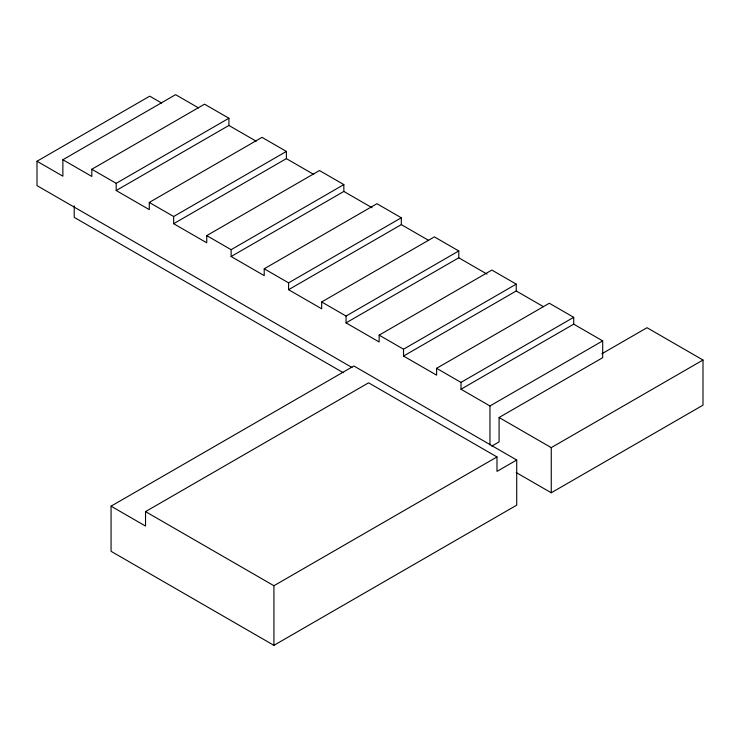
<?xml version="1.0" encoding="UTF-8"?>
<svg xmlns="http://www.w3.org/2000/svg" width="740" height="740" viewBox="0 0 740 740"><rect width="100%" height="100%" fill="white"/><g stroke="black" fill="none" stroke-linecap="round" stroke-linejoin="round"><path stroke-width="1.11" d="M351.981 367.475L37 185.629L37 161.246L149.721 96.163L161.662 103.064M37 161.246L62.872 176.185L62.872 159.748L175.593 94.665L198.551 107.92M62.872 159.748L91.816 176.453L91.816 169.256L204.536 104.174L228.91 118.252L228.91 125.449L116.189 190.522L116.189 183.326L228.91 118.252M116.189 190.522L149.286 209.633L149.286 202.436L262.006 137.353L286.38 151.422L286.38 158.628L173.66 223.702L173.66 216.506L286.38 151.422M173.66 223.702L206.747 242.812L206.747 235.607L319.467 170.533L343.841 184.602L343.841 191.447L231.121 256.521L231.121 249.685L343.841 184.602M231.121 256.521L264.217 275.632L264.217 268.786L376.938 203.713L401.311 217.782L401.311 224.618L288.591 289.701L288.591 282.856L401.311 217.782M288.591 289.701L321.678 308.802L321.678 301.966L434.399 236.883L458.772 250.962L458.772 257.798L346.052 322.881L346.052 316.036L458.772 250.962M346.052 322.881L379.148 341.982L379.148 335.146L491.869 270.063L516.243 284.132L516.243 290.977L403.522 356.051L403.522 349.215L516.243 284.132M111.065 506.169L353.859 365.986L516.714 460.012L516.714 505.161L273.92 645.336L111.065 551.309L111.065 506.169L145.53 526.066L145.53 511.608L368.594 382.821L496.984 456.941L496.984 471.399L516.714 460.012M403.522 356.051L436.609 375.161L436.609 368.317L549.33 303.243L573.704 317.312L573.704 324.157L460.983 389.231L460.983 382.395L573.704 317.312M460.983 389.231L489.963 405.964L602.684 340.89L602.684 357.688L499.084 417.499L499.084 441.882L491.786 446.091M601.833 353.794L647.019 327.709L703 360.029L703 405.168L551.263 492.775L516.261 472.573M145.53 511.608L273.92 585.729L496.984 456.941M499.084 417.499L551.263 447.626L703 360.029M343.841 191.447L372.072 207.737M401.311 224.618L428.562 240.352M458.772 257.798L487.003 274.096M516.243 290.977L543.493 306.712M573.704 324.157L602.684 340.89M228.91 125.449L256.16 141.183M286.38 158.628L313.631 174.363M91.816 169.256L116.189 183.326M149.286 202.436L173.66 216.506M206.747 235.607L231.121 249.685M264.217 268.786L288.591 282.856M321.678 301.966L346.052 316.036M379.148 335.146L403.522 349.215M436.609 368.317L460.983 382.395M343.249 372.683L74.222 217.366L74.222 205.822M551.263 447.626L551.263 492.775M489.963 405.964L489.963 444.86M273.92 585.729L273.92 645.336"/></g></svg>
